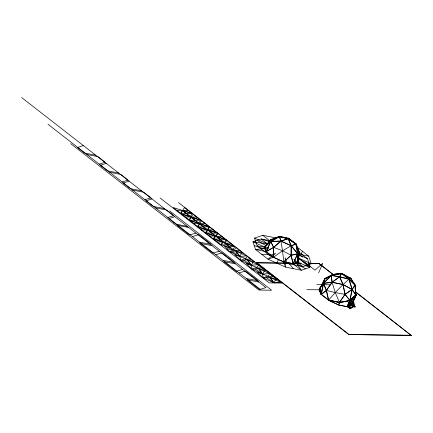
<?xml version="1.0" encoding="UTF-8"?>
<svg xmlns="http://www.w3.org/2000/svg" width="433" height="433" viewBox="0 0 433 433"><rect width="100%" height="100%" fill="white"/><g stroke="black" fill="none" stroke-linecap="round" stroke-linejoin="round"><path stroke-width="0.65" d="M299.198 252.52L297.558 253.787L292.995 263.713L283.729 261.884L273.51 257.256L266.279 251.627L264.763 247.135L271.112 239.801L279.372 236.694L288.221 238.94L291.095 245.798L291.041 255.302L292.995 263.713L297.79 262.084L299.198 252.52L295.901 244.174L294.857 243.357M298.494 256.617L299.133 258.523L298.083 262.219L293.201 263.886L291.214 255.318L291.274 245.652L288.346 238.664L279.35 236.375L270.934 239.541L264.471 246.999L266.008 251.573L273.38 257.305L282.57 250.739L291.214 255.318L297.844 253.776L299.517 252.482L296.156 243.979L288.784 238.247L279.35 236.375L270.652 241.462L264.471 246.999M273.38 257.305L273.548 247.319L270.652 241.462L270.934 239.541L272.2 239.411M273.515 257.251L273.683 247.443L270.836 241.701L271.112 239.801M354.871 286.37L354.898 285.158L350.611 278.451L341.615 273.596L333.031 274.728L325.021 278.83L320.566 287.566L323.575 283.447L332.143 282.332L343.001 284.611L351.991 289.477L354.898 285.158L348.863 279.236L341.61 273.596L331.299 275.507L323.575 283.447L325.021 278.83L326.736 277.948M355.168 286.289L355.195 285.049L350.827 278.219L341.675 273.283L332.95 274.43L324.788 278.608L319.208 289.866L321.124 294.445L328.495 300.177L338.471 304.913L347.315 306.743L351.58 305.065L356.262 294.884L351.72 305.13L347.461 306.808L350.313 300.378L356.262 294.884M298.38 250.815L299.517 252.482L298.083 262.219L297.844 253.776L296.156 243.979L288.346 238.664L280.887 240.948L270.652 241.462L266.008 251.573L273.548 247.319L280.887 240.948L291.274 245.652L297.844 253.776L293.201 263.886L283.767 262.008L282.576 250.739L273.548 247.319M270.582 240.829L270.934 239.541L270.647 241.462L279.35 236.375L280.887 240.948L282.56 250.81L291.274 245.652L296.156 243.979M318.601 272.952L322.796 263.269L314.991 270.143L303.993 261.592M355.915 292.113L411.258 335.44L348.738 334.53L256.531 262.804L290.906 263.096M301.092 254.285L302.44 251.243M299.192 252.282L307.484 258.728L310.077 266.447L309.633 267.448L301.395 270.257L285.477 267.096L267.951 259.161L255.513 249.489L252.921 241.771L261.159 238.962L270.446 240.808M308.962 263.567L319.143 263.508L333.529 274.701M355.287 289.406L356.002 295.084L352.245 289.439L343.093 284.503L332.046 282.164L323.321 283.312L321.124 294.445L320.247 287.512L323.321 283.312L331.169 275.231L341.675 273.283L332.95 274.43L324.788 278.608L323.321 283.312L326.276 290.408L328.495 300.177L339.542 302.521L350.048 300.572L356.002 295.084L355.195 285.049L349.047 279.014L341.675 273.283L339.629 276.655L332.046 282.164L326.276 290.408L321.124 294.445L319.072 289.829L320.128 287.442L321.616 286.067M338.471 304.913L339.542 302.521L345.069 294.386L352.245 289.439L355.195 285.049M347.58 306.429L347.331 306.288L349.869 300.551L350.124 300.691L347.374 306.808L338.552 304.946L339.596 302.586L350.108 300.637L345.069 294.386L343.093 284.503L339.629 276.655L331.169 275.231L332.046 282.164L335.245 292.589L339.596 302.586M351.006 308.393L347.58 306.548L351.006 308.393L350.768 308.702L347.093 306.596L349.826 300.426L351.991 289.477L344.949 294.332L339.526 302.315M347.374 306.808L350.313 300.378M347.699 306.499L347.585 306.759L350.892 308.659M349.279 302.932L349.496 302.45L350.08 307.982L354.34 306.304L353.631 300.816L353.296 301.346L353.804 306.44L349.788 308.025L349.16 302.981L349.783 307.814L354.042 306.131L353.296 301.346M355.017 306.813L351.715 304.913L351.596 305.173L354.903 307.073L355.141 306.764L351.834 304.864M354.903 307.073L355.141 306.764M348.738 334.53L411.35 335.234M276.714 263.129L278.571 259.659M239.904 256.385L246.594 255.908L236.272 251.227L239.904 256.385L241.435 253.57M251.346 265.207L258.041 264.731L247.714 260.049L251.346 265.207L252.877 262.387M262.728 274.057L269.418 273.58L259.096 268.898L262.728 274.057L264.254 271.242M273.932 282.776L280.627 282.3L270.306 277.618L273.932 282.776L275.464 279.962M298.857 253.63L299.517 252.482M354.898 285.158L355.693 295.003L349.826 300.426L339.521 302.321L328.658 300.02L321.421 294.397L326.482 290.419L332.143 282.332L339.602 276.909L341.61 273.596M182.282 210.395L180.55 213.209L173.14 207.51L182.282 210.395L176.848 210.362M190.818 217.036L189.091 219.85L181.681 214.151L190.818 217.036L185.384 217.003M199.294 223.628L197.562 226.443L190.152 220.743L199.294 223.628L193.86 223.59M207.169 230.01L205.437 232.824L198.027 227.125L207.169 230.01L201.729 229.972M214.93 236.05L213.204 238.864L205.794 233.165L214.93 236.05L209.496 236.012M222.502 241.939L220.77 244.753L213.366 239.054L222.502 241.939L217.068 241.901M192.106 213.648L190.309 216.43L182.953 210.73L192.106 213.648L186.634 213.583M200.647 220.289L198.844 223.071L191.494 217.371L200.647 220.289L195.169 220.224M209.117 226.876L207.32 229.663L199.965 223.964L209.117 226.876L203.645 226.811M217.534 233.116L215.737 235.898L208.381 230.199L217.534 233.116L212.056 233.051M226.14 239.812L224.337 242.594L216.987 236.894L226.14 239.812L220.662 239.747M234.897 246.621L233.095 249.408L225.745 243.709L234.897 246.621L229.42 246.556M182.672 210.357L184.507 207.586L191.83 213.285L182.672 210.357L188.166 210.438M180.842 213.593L182.677 210.822L190 216.522L180.842 213.593L186.336 213.669M191.213 216.998L193.042 214.227L200.371 219.926L191.213 216.998L196.706 217.079M189.383 220.235L191.213 217.463L198.541 223.163L189.383 220.235L194.877 220.316M199.683 223.59L201.513 220.819L208.841 226.519L199.683 223.59L205.177 223.666M197.854 226.822L199.683 224.056L207.012 229.755L197.854 226.822L203.348 226.903M207.813 229.826L209.642 227.054L216.971 232.754L207.813 229.826L213.307 229.901M206.103 232.932L207.932 230.161L215.261 235.861L206.103 232.932L211.596 233.014M213.87 238.973L215.699 236.201L223.027 241.901L213.87 238.973L219.363 239.054M216.175 236.326L218.005 233.56L225.333 239.26L216.175 236.326L221.669 236.407M221.436 244.861L223.271 242.09L230.594 247.79L221.436 244.861L226.93 244.943M224.933 243.14L226.762 240.369L234.091 246.068L224.933 243.14L230.426 243.222M234.161 250.334L235.99 247.568L243.314 253.267L234.161 250.334L239.655 250.415M245.3 259.053L247.129 256.282L254.458 261.981L245.3 259.053L250.794 259.134M256.677 267.903L258.506 265.137L265.835 270.836L256.677 267.903L262.171 267.984M267.886 276.622L269.716 273.856L277.044 279.556L267.886 276.622L273.38 276.703M338.552 304.946L328.495 300.177L335.304 292.567L326.276 290.408M339.542 302.521L328.468 300.221M332.106 275.377L332.95 274.43L336.187 274.722M332.143 282.332L331.299 275.507L339.602 276.909L348.846 279.225L352.002 289.466L355.693 295.003M343.093 284.503L335.245 292.589L345.069 294.386M288.346 238.664L288.784 238.247L290.018 239.774M264.769 247.124L270.836 241.69L280.887 241.192L288.654 238.534L293.823 242.55M320.994 294.408L320.117 287.469L321.243 286.597M339.629 276.655L349.047 279.014L352.245 289.439L350.048 300.572L344.949 294.332L343.012 284.633L349.047 279.014L350.827 278.219L351.634 280.081M356.137 294.813L349.702 300.708L349.951 300.848L355.899 295.355L355.65 295.214M283.729 261.873L291.041 255.302L297.547 253.787L295.901 244.174M283.767 262.008L291.214 255.318M297.796 262.073L297.558 253.787L291.1 245.814L280.903 241.181L273.683 247.443L266.284 251.622L270.836 241.701L279.372 236.694M331.315 275.604L333.031 274.728M348.863 279.236L350.611 278.451L351.141 279.669M240.748 260.303L245.105 258.36L234.681 254.691L240.748 260.303L239.893 256.525M252.125 269.153L256.488 267.215L246.058 263.545L252.125 269.153L251.27 265.38M263.334 277.872L267.697 275.935L257.267 272.26L263.334 277.872L262.479 274.1M347.093 306.596L351.715 304.8L347.206 306.331L347.461 306.477M347.342 306.737L351.601 305.059M233.706 250.025L229.414 251.508L224.456 246.068L233.706 250.025L226.935 248.786M195.884 233.089L189.53 234.978L177.092 225.306L188.653 227.46M192.322 236.58L198.682 234.686L211.115 244.358L199.559 242.204M219.244 251.259L212.884 253.148L200.452 243.476L212.008 245.63M215.683 254.745L222.042 252.856L234.475 262.528L222.919 260.374M242.604 269.429L236.245 271.318L223.807 261.646L235.368 263.8M239.038 272.914L245.397 271.026L257.835 280.698L246.274 278.543M258.723 281.97L247.167 279.815L259.6 289.488L265.959 287.599L21.65 97.56M296.74 246.81L308.659 256.082L311.251 263.794L303.013 266.609L287.09 263.443L269.564 255.513L257.132 245.841L254.539 238.123L262.777 235.308L276.043 237.95M291.1 245.814L295.891 244.158L288.221 238.94M269.564 255.513L275.626 253.44L267.951 259.161L274.111 257.056M83.374 145.569L77.502 147.501L84.657 153.066L95.807 155.241M99.271 164.167L105.138 162.234L97.982 156.67L86.833 154.494M106.231 163.349L100.359 165.282L107.514 170.846L118.664 173.021M122.128 181.941L127.995 180.014L120.839 174.45L109.69 172.269M129.088 181.129L123.216 183.056L130.371 188.626L141.521 190.801M144.985 199.721L150.852 197.794L143.696 192.23L132.547 190.049M151.945 198.909L146.073 200.836L153.228 206.406L164.378 208.582M167.842 217.501L173.709 215.574L166.553 210.005L155.404 207.829M174.802 216.689L168.93 218.616L176.085 224.18L187.235 226.362M230.367 251.957L235.422 250.94L239.481 256.201L230.367 251.957L237.452 253.57M286.229 238.377L288.784 238.247M286.646 238.637L288.654 238.54L289.861 240.034M261.732 254.323L269.694 254.442M293.596 263.134L300.989 263.242M308.383 263.351L319.143 263.508M256.531 262.804L291.485 263.313M294.175 263.356L300.897 263.453M316.951 284.605L330.915 284.811M306.77 289.688L319.083 289.801M333.053 274.722L334.325 274.836M288.654 238.534L279.393 236.694L280.903 241.181M257.132 245.841L268.85 248.169L255.513 249.489L266.744 251.719M298.894 254.139L308.659 256.082M269.391 241.614L261.159 238.962L267.513 243.903M254.22 245.63L265.24 249.289M348.944 277.542L350.827 278.219M349.366 277.997L350.6 278.441M251.097 265.05L240.699 260.536L246.972 259.773L251.097 265.05L243.839 260.157M262.474 273.9L252.076 269.391L258.355 268.628L262.474 273.9L255.216 269.007M273.683 282.619L263.286 278.105L269.564 277.347L273.683 282.619L266.425 277.726M254.539 238.123L267.437 243.963L252.921 241.771L264.985 247.232M311.251 263.794L298.353 257.96L309.633 267.448L297.541 261.97M298.797 254.631L307.484 258.728M356.023 295.073L355.774 294.933L351.347 304.913L355.022 307.024M257.04 240.364L266.333 245.825M295.642 263.053L305.514 268.855M299.181 255.08L302.553 257.072M299.133 258.523L310.077 266.447M319.045 263.719L333.437 274.912M355.823 292.324L411.258 335.44M262.777 235.308L269.894 240.845M303.013 266.609L293.861 259.491L301.395 270.257L292.925 263.67M256.623 262.598L348.83 334.325M178.537 202.606L281.997 283.085L269.256 282.901L160.14 198.022M169.557 210.822L271.632 290.224L258.896 290.04L70.671 143.632M48.036 124.314L260.395 289.498M269.12 240.542L269.943 241.495M288.481 262.945L293.433 268.676M339.602 276.909L343.012 284.633M287.09 263.443L285.185 257.765L285.477 267.096L283.588 261.478M328.658 300.015L326.482 290.419L323.581 283.458L321.427 294.386L320.561 287.572M353.507 300.865L354.102 306.613L350.091 308.199L349.496 302.45M352.592 298.039L349.274 305.519L349.523 305.66L352.841 298.18L352.592 298.039M352.76 297.882L349.399 305.471L349.647 305.611L353.009 298.023L352.76 297.882M355.477 295.371L351.342 304.702L351.591 304.848L355.726 295.512L355.477 295.371"/></g></svg>
